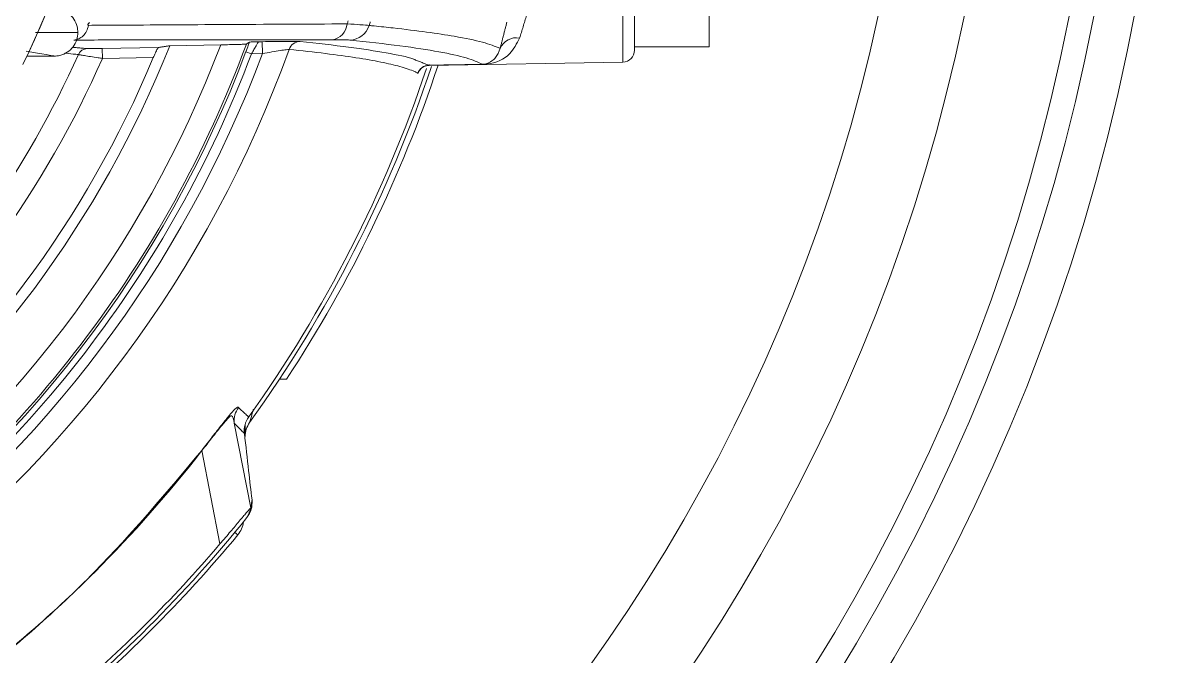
# Model space of a CAD drawing. Extents: x 11 to 120, y 2 to 94.
# Drawn here: x 116.169 to 119.037, y 37.97 to 39.568 of the extents above; entities that cross this region are included whole.
import ezdxf

# ---------------------------------------------------------------- set-up
doc = ezdxf.new("R2010")
doc.units = 0
doc.header["$MEASUREMENT"] = 0
doc.linetypes.add('SLD-Solid', pattern=[0])
doc.layers.add('OBJECT', color=7, linetype='CONTINUOUS')

msp = doc.modelspace()

# ---------------------------------------------------------------- linework, layer by layer
at = {"layer": 'OBJECT', "color": 7, "linetype": 'SLD-Solid', "lineweight": 15}
for p, q in [((117.7116, 39.7263), (117.7116, 39.51)), ((117.8996, 39.7263), (117.8996, 39.5069)), ((117.6821, 39.4684), (117.6821, 39.5886)), ((116.3696, 39.5025), (116.5111, 39.505)), ((116.37, 39.4775), (116.3696, 39.5025)), ((116.6682, 39.5118), (116.5398, 39.5096)), ((116.7459, 39.4893), (116.7319, 39.4946)), ((116.7636, 39.5197), (116.7728, 39.5198)), ((116.7733, 39.4898), (116.7728, 39.5198)), ((117.7116, 39.51), (117.7116, 39.4984)), ((117.7116, 39.5069), (117.8996, 39.5069)), ((116.1795, 39.4833), (116.2481, 39.4833)), ((116.4983, 39.4798), (116.37, 39.4775)), ((116.7733, 39.4898), (116.7459, 39.4893)), ((117.1941, 39.4599), (117.6821, 39.4684)), ((117.1711, 39.4505), (117.1696, 39.4473)), ((116.8344, 38.6689), (116.8164, 38.6689)), ((116.7445, 38.3446), (116.7021, 38.5577)), ((116.6663, 38.2531), (116.621, 38.4887)), ((116.7115, 38.276), (116.7038, 38.2824))]:
    msp.add_line(p, q, dxfattribs=at)
at = {"layer": 'OBJECT', "color": 7, "linetype": 'SLD-Solid', "lineweight": 15, "flags": 128}
msp.add_lwpolyline([(116.178, 39.4959), (116.2011, 39.4919), (116.2176, 39.4891), (116.2285, 39.4871), (116.2356, 39.4859), (116.2402, 39.485), (116.2432, 39.4844), (116.2451, 39.4841), (116.2463, 39.4838), (116.2471, 39.4836), (116.2476, 39.4835), (116.2479, 39.4834), (116.2481, 39.4834), (116.2482, 39.4834), (116.2482, 39.4833), (116.2482, 39.4833), (116.2482, 39.4833), (116.2482, 39.4833), (116.2482, 39.4833), (116.2482, 39.4833), (116.2482, 39.4833), (116.2481, 39.4833), (116.2481, 39.4833), (116.2481, 39.4833), (116.2481, 39.4833), (116.2481, 39.4833), (116.2481, 39.4833), (116.2481, 39.4833), (116.2481, 39.4833)], dxfattribs=at)
at = {"layer": 'OBJECT', "color": 7, "linetype": 'SLD-Solid', "lineweight": 15}
for centre, radius, start, end in [((114.0111, 40.5194), 2.3128, 332.557, 27.443), ((114.0111, 40.5194), 2.3074, 332.557, 27.443), ((114.0111, 40.5194), 2.4031, 333.8964, 26.1036), ((114.0111, 40.5194), 2.4032, 333.8964, 0), ((114.0116, 40.5189), 5.0469, 275.1971, 354.7076), ((114.0116, 40.5189), 4.9469, 275.8814, 354.1042), ((114.0116, 40.5189), 4.8857, 276.0436, 353.9454), ((114.0116, 40.5189), 4.6263, 276.797, 353.2042), ((114.0116, 40.5189), 4.4142, 277.4822, 352.5206), ((116.9429, 39.5684), 0.0443, 278.0542, 355.019), ((114.0116, 40.5189), 3.1248, 342.2171, 342.3692), ((116.9925, 39.5761), 0.0523, 271.2398, 342.7673), ((114.0116, 40.5189), 3.1787, 342.4546, 342.636), ((116.8688, 39.4905), 0.0299, 91.2274, 160.5297), ((117.414, 39.4843), 0.0454, 79.9348, 155.8549), ((114.0116, 40.5189), 3.0068, 273.8025, 340.2009), ((114.0116, 40.5189), 2.841, 306.0134, 339.2386), ((114.0116, 40.5189), 2.9067, 305.3048, 339.3669), ((114.0116, 40.5189), 2.901, 305.4751, 339.7287), ((114.0116, 40.5189), 2.7223, 308.6592, 338.2371), ((116.332, 39.4775), 0.0248, 91.2344, 156.256), ((117.6816, 39.4984), 0.03, 271, 0), ((114.0116, 40.5189), 2.9472, 273.9337, 339.5632), ((114.0116, 40.5189), 2.9217, 305.3048, 339.3669), ((114.0116, 40.5189), 2.6951, 309.3168, 337.3213), ((114.0116, 40.5189), 2.5781, 312.4315, 336.1759), ((114.0116, 40.5189), 2.5186, 314.2236, 335.8244), ((117.3317, 39.4627), 0.00343, 179.3626, 180.6374), ((114.0116, 40.5189), 3.35, 324.4956, 341.4395), ((114.0116, 40.5189), 3.36, 324.3266, 341.585), ((114.0116, 40.5189), 3.375, 326.7599, 341.7193), ((117.1934, 39.4304), 0.03, 91.0246, 161.1089), ((117.1934, 39.4303), 0.03, 91.0057, 161.0105), ((117.1918, 39.4336), 0.026, 85.7193, 147.4762), ((116.7876, 38.5385), 0.06, 144.4956, 186.5184), ((116.7915, 38.5233), 0.062, 144.3266, 179), ((116.7701, 38.68), 0.2425, 231.9012, 232.0702), ((114.0116, 40.5189), 3.5, 308.9328, 321.0672), ((116.6638, 38.3156), 0.062, 320.2829, 353.5583), ((114.0116, 40.5189), 3.51, 309.6151, 320.2829), ((114.0116, 40.5189), 3.4902, 310.4808, 319.5192)]:
    msp.add_arc(centre, radius, start, end, dxfattribs=at)
for points, knots in [([(116.2481, 39.6033), (116.2543, 39.6027), (116.2673, 39.6016), (116.285, 39.5919), (116.299, 39.5771), (116.3069, 39.5599), (116.3077, 39.5482), (116.3081, 39.5433)], [0, 0, 0, 0, 0.19834, 0.412972, 0.627088, 0.843128, 1, 1, 1, 1]), ([(116.3379, 39.5676), (116.3376, 39.5675), (116.3368, 39.5674), (116.3356, 39.5667), (116.3346, 39.5657), (116.334, 39.5648), (116.3336, 39.5639), (116.3334, 39.5631), (116.3334, 39.5623), (116.3337, 39.5616), (116.3342, 39.5611), (116.3348, 39.561), (116.3351, 39.561)], [0, 0, 0, 0, 0.11179, 0.308323, 0.405355, 0.512738, 0.582945, 0.64962, 0.723408, 0.796438, 0.884273, 1, 1, 1, 1]), ([(116.335, 39.561), (116.3581, 39.5611), (116.4735, 39.5619), (116.6914, 39.5632), (116.8847, 39.5641), (116.9871, 39.5646)], [0, 0, 0, 0, 0.105236, 0.526182, 1, 1, 1, 1]), ([(116.9871, 39.5646), (116.9989, 39.5639), (117.027, 39.5622), (117.0368, 39.5612), (117.0424, 39.5606)], [0, 0, 0, 0, 0.422663, 1, 1, 1, 1]), ([(117.0424, 39.5606), (117.0466, 39.5602), (117.0675, 39.5582), (117.1192, 39.5527), (117.1897, 39.5441), (117.2674, 39.5322), (117.3339, 39.5186), (117.3597, 39.5081), (117.3726, 39.5028)], [0, 0, 0, 0, 0.023416, 0.117081, 0.304445, 0.491809, 0.745904, 1, 1, 1, 1]), ([(116.3081, 39.5433), (116.3075, 39.5371), (116.3063, 39.5241), (116.2967, 39.5063), (116.2818, 39.4924), (116.2647, 39.4845), (116.253, 39.4836), (116.2481, 39.4833)], [0, 0, 0, 0, 0.19834, 0.412972, 0.627088, 0.843128, 1, 1, 1, 1]), ([(116.7728, 39.5198), (116.7842, 39.52), (116.8071, 39.5204), (116.8372, 39.5206), (116.8587, 39.5207), (116.8665, 39.5205), (116.868, 39.5203), (116.8682, 39.5203)], [0, 0, 0, 0, 0.252657, 0.505679, 0.747853, 0.97329, 1, 1, 1, 1]), ([(116.8682, 39.5203), (116.9111, 39.5156), (116.9969, 39.5063), (117.0878, 39.4915), (117.1405, 39.4812), (117.1542, 39.4757), (117.1549, 39.4754)], [0, 0, 0, 0, 0.32767, 0.655533, 0.983972, 1, 1, 1, 1]), ([(116.9936, 39.5239), (116.9891, 39.5241), (116.9812, 39.5245), (116.9587, 39.5245), (116.9491, 39.5245)], [0, 0, 0, 0, 0.576404, 1, 1, 1, 1]), ([(117.3283, 39.4628), (117.3166, 39.4681), (117.2933, 39.4789), (117.2219, 39.4944), (117.1261, 39.5095), (117.0378, 39.5191), (116.9936, 39.5239)], [0, 0, 0, 0, 0.249631, 0.499408, 0.749629, 1, 1, 1, 1]), ([(117.4219, 39.5289), (117.4143, 39.5147), (117.3955, 39.4796), (117.362, 39.4663), (117.3364, 39.4632), (117.3334, 39.4629), (117.3309, 39.4628), (117.3294, 39.4627), (117.3285, 39.4627), (117.3283, 39.4627)], [0, 0, 0, 0, 0.3745, 0.926844, 0.953374, 0.977897, 0.987313, 0.997171, 1, 1, 1, 1]), ([(116.3315, 39.5023), (116.3323, 39.5023), (116.3341, 39.5022), (116.3411, 39.5022), (116.3508, 39.5022), (116.3609, 39.5024), (116.3674, 39.5025), (116.3696, 39.5025)], [0, 0, 0, 0, 0.208512, 0.416631, 0.635068, 0.874063, 1, 1, 1, 1]), ([(116.5111, 39.505), (116.5107, 39.5047), (116.5099, 39.5041), (116.5076, 39.4999), (116.5046, 39.4939), (116.5013, 39.4868), (116.4992, 39.4818), (116.4983, 39.4798)], [0, 0, 0, 0, 0.199566, 0.398712, 0.60884, 0.836454, 1, 1, 1, 1]), ([(116.7329, 39.5138), (116.7321, 39.5137), (116.7305, 39.5135), (116.7201, 39.5131), (116.7048, 39.5126), (116.6866, 39.5122), (116.6738, 39.5119), (116.6682, 39.5118)], [0, 0, 0, 0, 0.199271, 0.39838, 0.604049, 0.823538, 1, 1, 1, 1]), ([(116.7319, 39.4946), (116.7339, 39.5), (116.7371, 39.5085), (116.7399, 39.516), (116.741, 39.5187)], [0, 0, 0, 0, 0.637342, 1, 1, 1, 1]), ([(116.741, 39.5187), (116.7413, 39.5188), (116.7423, 39.5189), (116.7505, 39.5192), (116.7589, 39.5195), (116.7636, 39.5197), (116.7636, 39.5197)], [0, 0, 0, 0, 0.171553, 0.467213, 0.995099, 1, 1, 1, 1]), ([(116.7636, 39.5197), (116.7636, 39.5196), (116.7633, 39.5193), (116.7615, 39.5164), (116.7575, 39.5096), (116.7521, 39.5001), (116.748, 39.4929), (116.7459, 39.4893)], [0, 0, 0, 0, 0.07799, 0.284742, 0.51203, 0.754312, 1, 1, 1, 1]), ([(116.8406, 39.5004), (116.8405, 39.5004), (116.8395, 39.5004), (116.8339, 39.4998), (116.8186, 39.4975), (116.7974, 39.494), (116.7814, 39.4912), (116.7733, 39.4898)], [0, 0, 0, 0, 0.02565, 0.243452, 0.482622, 0.73914, 1, 1, 1, 1]), ([(117.165, 39.4401), (117.1645, 39.4404), (117.1622, 39.4418), (117.151, 39.4476), (117.1246, 39.4568), (117.0741, 39.4685), (117.0114, 39.4794), (116.9353, 39.49), (116.8722, 39.497), (116.8406, 39.5004)], [0, 0, 0, 0, 0.013096, 0.06548, 0.275026, 0.456131, 0.637291, 0.818617, 1, 1, 1, 1]), ([(117.3726, 39.5028), (117.3693, 39.4943), (117.3641, 39.481), (117.3498, 39.4689), (117.3409, 39.4645), (117.3323, 39.4631), (117.3309, 39.4629), (117.3298, 39.4628), (117.3291, 39.4628), (117.3288, 39.4628), (117.3285, 39.4628), (117.3284, 39.4628), (117.3283, 39.4628)], [0, 0, 0, 0, 0.37593, 0.58147, 0.938747, 0.964182, 0.985816, 0.992803, 0.995664, 0.998558, 0.998579, 1, 1, 1, 1]), ([(116.3093, 39.4875), (116.3072, 39.4877), (116.2965, 39.4887), (116.2852, 39.4898), (116.2761, 39.4907), (116.2754, 39.4907)], [0, 0, 0, 0, 0.189142, 0.945708, 1, 1, 1, 1]), ([(116.37, 39.4775), (116.3665, 39.4781), (116.3561, 39.4797), (116.34, 39.4822), (116.3245, 39.4847), (116.3134, 39.4866), (116.3106, 39.4872), (116.3093, 39.4875)], [0, 0, 0, 0, 0.122577, 0.356624, 0.574007, 0.78516, 1, 1, 1, 1]), ([(117.1929, 39.4604), (117.2182, 39.4608), (117.2634, 39.4616), (117.3085, 39.4624), (117.3283, 39.4628)], [0, 0, 0, 0, 0.56264, 1, 1, 1, 1]), ([(117.3283, 39.4627), (117.2933, 39.4621), (117.2481, 39.4613), (117.203, 39.4605), (117.1929, 39.4603)], [0, 0, 0, 0, 0.775375, 1, 1, 1, 1]), ([(116.6205, 38.4891), (116.6295, 38.5007), (116.6476, 38.5239), (116.6721, 38.5552), (116.6925, 38.5806), (116.7098, 38.5996), (116.7117, 38.5983), (116.713, 38.5974)], [0, 0, 0, 0, 0.13867, 0.277419, 0.423115, 0.599885, 1, 1, 1, 1]), ([(116.7021, 38.5577), (116.7021, 38.5577), (116.702, 38.5579), (116.7004, 38.5658), (116.6999, 38.5792), (116.6911, 38.5748), (116.683, 38.5664), (116.6763, 38.5585), (116.6632, 38.5425), (116.6467, 38.5216), (116.6295, 38.4996), (116.621, 38.4887), (116.621, 38.4887)], [0, 0, 0, 0, 0.000008, 0.011235, 0.408406, 0.550964, 0.581776, 0.700643, 0.724685, 0.86239, 0.999992, 1, 1, 1, 1]), ([(116.713, 38.5974), (116.7094, 38.5913), (116.7023, 38.579), (116.7022, 38.5648), (116.7021, 38.5577)], [0, 0, 0, 0, 0.499999, 1, 1, 1, 1]), ([(116.713, 38.5974), (116.7166, 38.594), (116.7253, 38.5858), (116.7342, 38.5776), (116.7383, 38.5737), (116.7386, 38.5734), (116.7387, 38.5733)], [0, 0, 0, 0, 0.224142, 0.545792, 0.867469, 1, 1, 1, 1]), ([(116.7508, 38.5927), (116.7507, 38.5923), (116.7488, 38.5858), (116.7459, 38.5759), (116.7429, 38.5656), (116.7414, 38.5604), (116.7412, 38.5598), (116.7411, 38.5595)], [0, 0, 0, 0, 0.026589, 0.413479, 0.688738, 0.851928, 1, 1, 1, 1]), ([(116.728, 38.5317), (116.7279, 38.5318), (116.7276, 38.5321), (116.7235, 38.5362), (116.7144, 38.5455), (116.7057, 38.5542), (116.7021, 38.5577)], [0, 0, 0, 0, 0.132531, 0.454207, 0.77585, 1, 1, 1, 1]), ([(116.728, 38.5317), (116.7315, 38.5004), (116.7379, 38.4445), (116.7443, 38.3886), (116.7471, 38.364)], [0, 0, 0, 0, 0.56, 1, 1, 1, 1]), ([(116.0414, 37.91), (116.0948, 37.9533), (116.2016, 38.0397), (116.4015, 38.2272), (116.533, 38.3845), (116.6205, 38.4891)], [0, 0, 0, 0, 0.251148, 0.502295, 1, 1, 1, 1]), ([(116.621, 38.4887), (116.621, 38.4887), (116.5374, 38.3812), (116.4014, 38.227), (116.2019, 38.0395), (116.096, 37.9517), (116.0418, 37.9095), (116.0418, 37.9095)], [0, 0, 0, 0, 0.000003, 0.497705, 0.748853, 0.999997, 1, 1, 1, 1]), ([(116.7445, 38.3446), (116.7444, 38.3445), (116.7441, 38.3444), (116.7413, 38.3416), (116.7332, 38.3322), (116.7161, 38.312), (116.693, 38.2845), (116.6754, 38.2639), (116.6663, 38.2531)], [0, 0, 0, 0, 0.061294, 0.157978, 0.353027, 0.568967, 0.775602, 1, 1, 1, 1]), ([(116.7471, 38.364), (116.7472, 38.3559), (116.7474, 38.3398), (116.7386, 38.3262), (116.7342, 38.3195)], [0, 0, 0, 0, 0.49976, 1, 1, 1, 1]), ([(116.7342, 38.3195), (116.7343, 38.3197), (116.7346, 38.3202), (116.7364, 38.3239), (116.7388, 38.3294), (116.7417, 38.3363), (116.7436, 38.3418), (116.7445, 38.3446)], [0, 0, 0, 0, 0.187126, 0.391336, 0.595144, 0.79397, 1, 1, 1, 1])]:
    msp.add_open_spline(points, degree=3, knots=knots, dxfattribs=at)
for points, degree in [([(117.4393, 39.5861), (117.4219, 39.5289)], 1), ([(116.335, 39.561), (116.3335, 39.5559), (116.3303, 39.5457), (116.3215, 39.534), (116.3105, 39.5259), (116.3023, 39.5246), (116.2982, 39.524)], 3), ([(117.3726, 39.5028), (117.3897, 39.5688)], 1), ([(116.3081, 39.5433), (116.2009, 39.5433)], 1), ([(116.9491, 39.5245), (116.2982, 39.524)], 1), ([(116.2945, 39.5057), (116.3315, 39.5023)], 1), ([(116.5398, 39.5096), (116.5111, 39.505)], 1), ([(116.741, 39.5187), (116.7329, 39.5138)], 1), ([(117.1549, 39.4754), (117.1929, 39.4604)], 1), ([(117.1711, 39.4505), (117.165, 39.4401)], 1), ([(117.165, 39.4401), (117.165, 39.4401)], 1), ([(117.1929, 39.4603), (117.194, 39.4622)], 1), ([(117.1929, 39.4604), (117.1929, 39.4603)], 1), ([(116.7021, 38.5577), (116.7021, 38.5577)], 1), ([(116.73, 38.5537), (116.7295, 38.5244)], 1), ([(116.7445, 38.3446), (116.7471, 38.364)], 1)]:
    msp.add_open_spline(points, degree=degree, dxfattribs=at)

doc.saveas('drawing.dxf')
